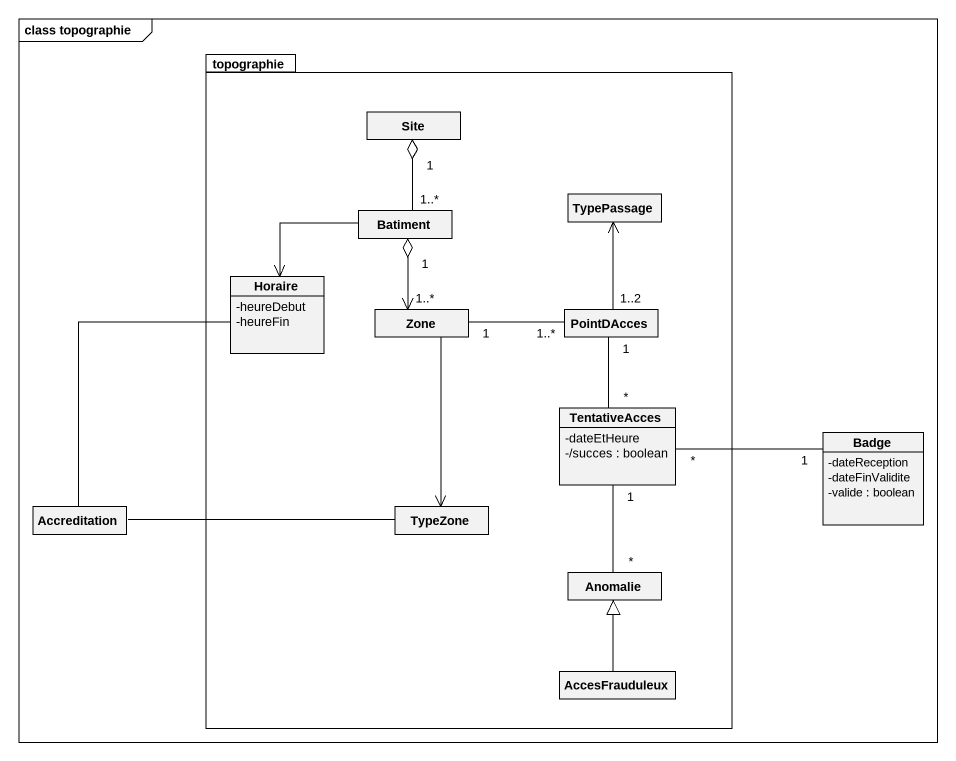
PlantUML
@startuml
mainframe class topographie
hide circle
hide empty members
skinparam classAttributeIconSize 0
package topographie {
  class Site
  class Batiment
  class TypePassage
  class Horaire {
    -heureDebut
    -heureFin
  }
  class Zone
  class PointDAcces
  class TentativeAcces {
    -dateEtHeure
    -/succes : boolean
  }
  class TypeZone
  class Anomalie
  class AccesFrauduleux
}
class Badge {
  -dateReception
  -dateFinValidite
  -valide : boolean
}
class Accreditation
Site "1" o-- "1..*" Batiment
Batiment --> Horaire
Batiment "1" o--> "1..*" Zone
Zone "1" -right- "1..*" PointDAcces
Zone --> TypeZone
PointDAcces "1..2" -up-> TypePassage
TentativeAcces "*" -up- "1" PointDAcces
TentativeAcces "*" -right- "1" Badge
Accreditation -up- Horaire
Accreditation -right- TypeZone
Anomalie "*" -up- "1" TentativeAcces
AccesFrauduleux -up-|> Anomalie
@enduml
